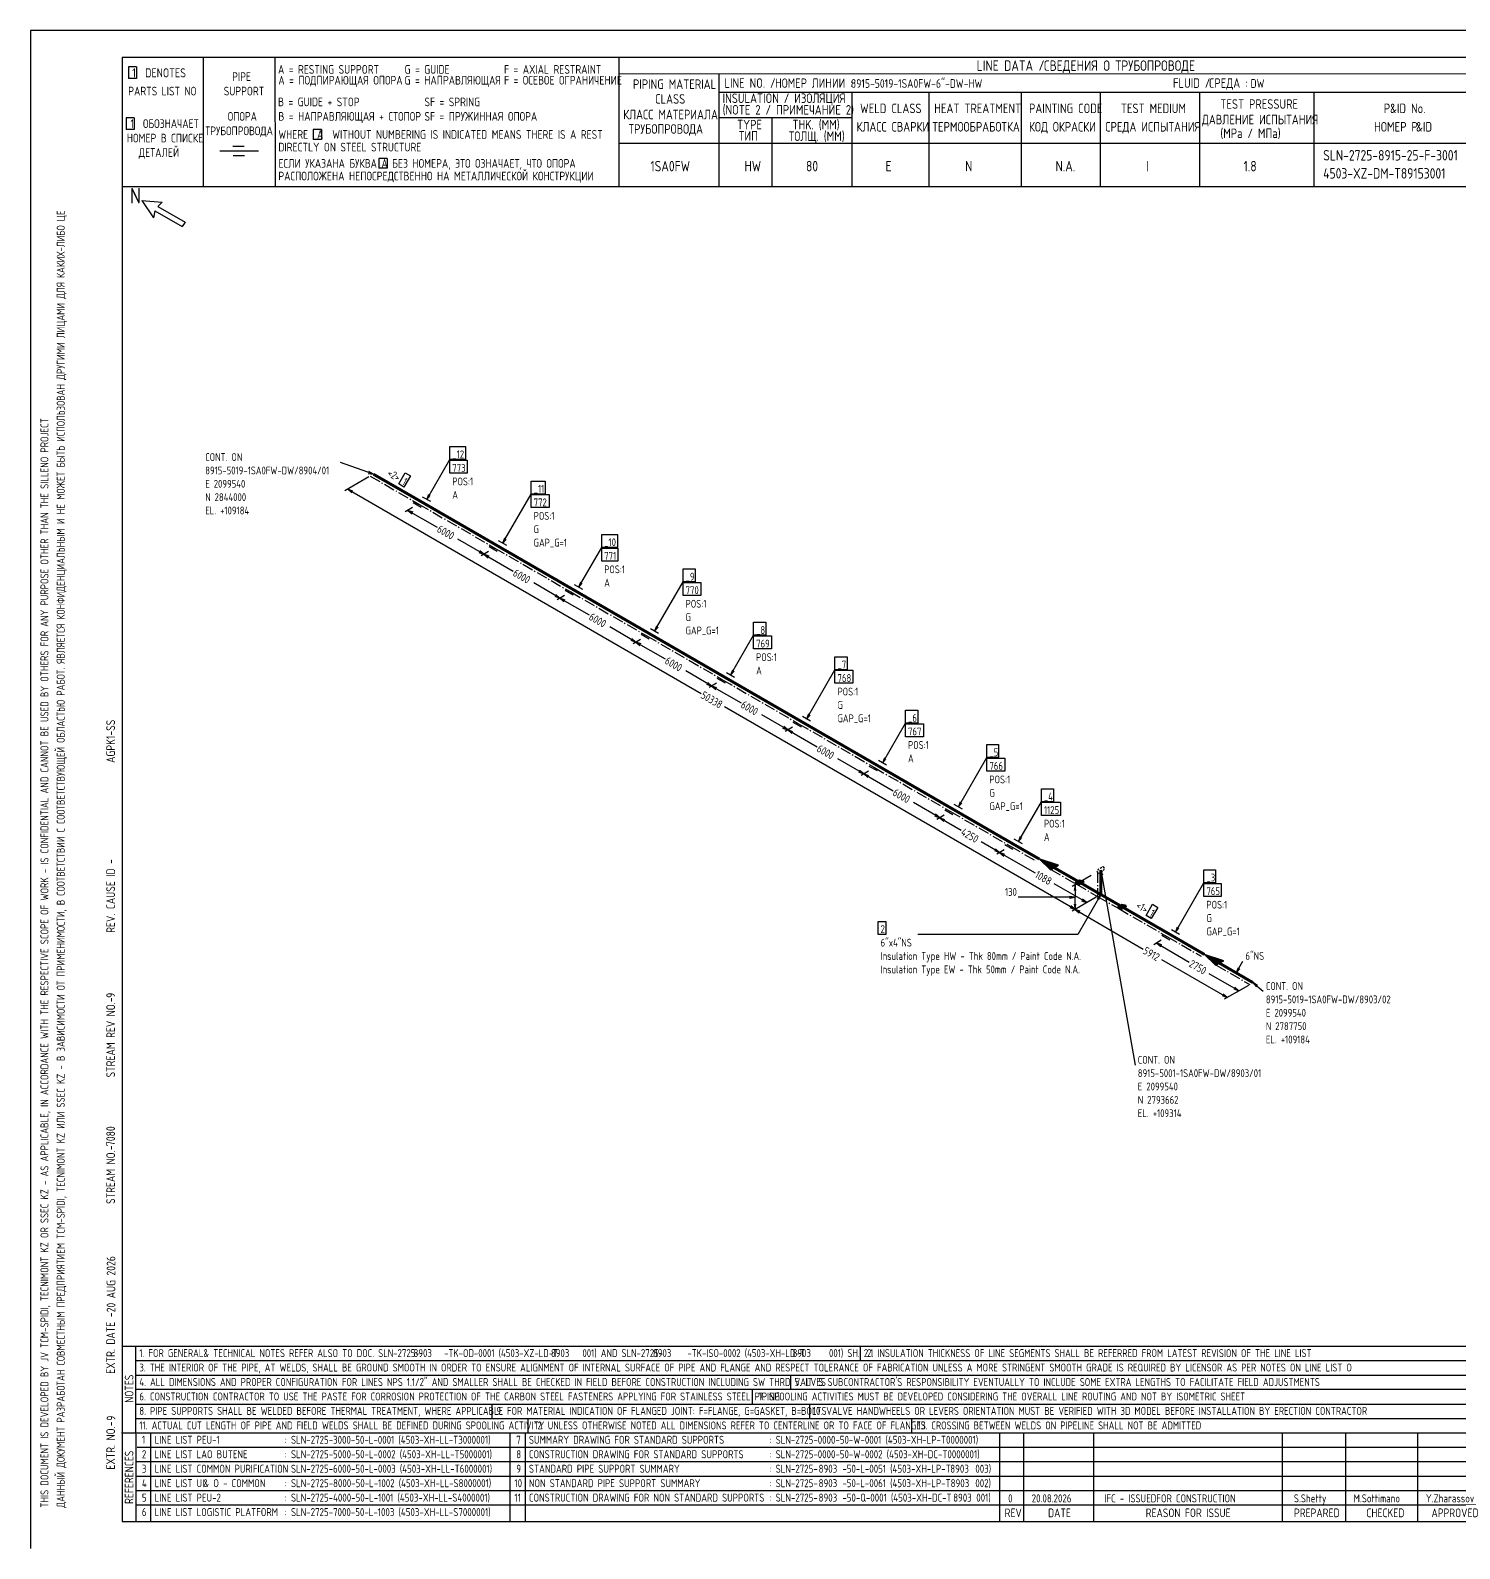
# Model space of a CAD drawing. Extents: x -1005 to 594, y -998 to 420.
# Drawn here: x 0 to 395.2, y 0 to 420 of the extents above; entities that cross this region are included whole.
import ezdxf

# ---------------------------------------------------------------- set-up
doc = ezdxf.new("R2010")
doc.units = 0
doc.linetypes.add('GT100', pattern=[0.8, 0.533333, -0.266667])
doc.linetypes.add('GT111', pattern=[4.5, 3, -0.6, 0.3, -0.6])
doc.styles.add('TTFN17', font='GOST type A')

msp = doc.modelspace()

# ---------------------------------------------------------------- linework, layer by layer
at = {"layer": 'GT_1', "flags": 128}
for points in [[(0, 420), (0, 0)], [(594, 420), (0, 420)], [(589.1, 412.5), (25.4, 412.5)], [(25.4, 412.5), (25.4, 7.5)], [(47.8, 412.5), (47.8, 376.7)], [(67.6, 412.5), (67.7, 376.7)], [(162.7, 412.5), (162.7, 376.7)], [(29.3, 409.9), (27.1, 409.9)], [(27.1, 409.9), (27.1, 406.7)], [(29.3, 409.9), (29.3, 406.7)], [(589.1, 408), (162.7, 407.9)], [(190.3, 407.8), (190.3, 376.7)], [(29.3, 406.7), (27.1, 406.7)], [(190.3, 402.9), (402.7, 402.9)], [(227.1, 402.9), (227.1, 376.7)], [(248.4, 402.9), (248.4, 376.8)], [(273.9, 402.9), (273.9, 376.7)], [(295.8, 402.9), (295.8, 376.7)], [(323.2, 402.9), (323.2, 376.7)], [(354.8, 402.9), (354.8, 376.8)], [(28.7, 395.8), (26.5, 395.8)], [(26.5, 395.8), (26.5, 392.6)], [(28.7, 395.8), (28.7, 392.6)], [(227.1, 395.8), (190.3, 395.8)], [(205, 395.8), (205, 376.7)], [(28.7, 392.6), (26.5, 392.6)], [(80.5, 392.6), (78.2, 392.6)], [(78.2, 392.6), (78.2, 389.8)], [(80.5, 392.6), (80.5, 389.8)], [(63.1, 386.6), (52.4, 386.6)], [(59.1, 387.9), (56, 387.9)], [(80.5, 389.8), (78.2, 389.8)], [(230.2, 388.7), (162.7, 388.7)], [(402.7, 388.7), (226.9, 388.7)], [(59.2, 385.3), (56.1, 385.3)], [(98.6, 384.6), (96.3, 384.6)], [(96.3, 384.6), (96.3, 381.9)], [(98.6, 384.6), (98.6, 381.9)], [(98.6, 381.9), (96.3, 381.9)], [(402.7, 376.7), (25.4, 376.7)], [(30.8, 372.9), (34, 368.1)], [(30.8, 372.9), (36.4, 372.5)], [(34.4, 370.1), (34, 368.1)], [(34.4, 370.1), (42, 365.7)], [(36.4, 372.5), (35.2, 371.3)], [(35.2, 371.3), (42.8, 366.9)], [(42.8, 366.9), (42, 365.7)], [(115.95, 304.85), (120.3, 304.85), (120.3, 301.25), (115.95, 301.25), (115.95, 304.85)], [(94.875, 297.2), (85.725, 300.5)], [(109.575, 290.225), (115.95, 301.25)], [(115.95, 301.1), (120.75, 301.1), (120.75, 297.5), (115.95, 297.5), (115.95, 301.1)], [(93.6, 296.45), (86.925, 292.625)], [(93.375, 297.425), (94.875, 297.2), (93.6, 297.95)], [(103.575, 297.575), (105.075, 296.75), (103.275, 293.675), (101.85, 294.575), (103.575, 297.575)], [(138.45, 295.325), (142.35, 295.325), (142.35, 291.725), (138.45, 291.725), (138.45, 295.325)], [(89.175, 292.55), (87.75, 293.075), (88.875, 292.1)], [(87.75, 293.075), (185.475, 236.6)], [(110.7, 289.625), (108.45, 290.9)], [(110.1, 291.65), (109.575, 290.225), (110.55, 291.35)], [(130.575, 278.075), (138.45, 291.725)], [(138.45, 291.575), (143.4, 291.575), (143.4, 287.975), (138.45, 287.975), (138.45, 291.575)], [(105.675, 287.975), (103.65, 286.775)], [(105.825, 286.7), (104.4, 287.225), (105.525, 286.25)], [(104.4, 287.225), (112.5, 282.575)], [(105.825, 289.4), (108.075, 288.125)], [(125.4, 275.075), (118.2, 279.275)], [(126.825, 277.25), (129.075, 275.975)], [(131.7, 277.475), (129.45, 278.75)], [(131.1, 279.5), (130.575, 278.075), (131.55, 279.2)], [(157.95, 280.55), (162.3, 280.55), (162.3, 276.95), (157.95, 276.95), (157.95, 280.55)], [(123.975, 275.6), (125.4, 275.075), (124.275, 276.05)], [(126.675, 275.825), (124.65, 274.625)], [(126.675, 275.825), (124.65, 274.625)], [(126.825, 274.55), (125.4, 275.075), (126.525, 274.1)], [(125.4, 275.075), (133.5, 270.425)], [(151.575, 265.925), (157.95, 276.95)], [(157.95, 276.8), (162.45, 276.8), (162.45, 273.2), (157.95, 273.2), (157.95, 276.8)], [(180.45, 271.025), (183.825, 271.025), (183.825, 267.425), (180.45, 267.425), (180.45, 271.025)], [(146.4, 262.925), (139.2, 267.125)], [(147.825, 265.1), (150.075, 263.825)], [(152.7, 265.325), (150.45, 266.6)], [(152.1, 267.35), (151.575, 265.925), (152.55, 267.05)], [(172.575, 253.775), (180.45, 267.425)], [(180.45, 267.275), (185.4, 267.275), (185.4, 263.675), (180.45, 263.675), (180.45, 267.275)], [(144.975, 263.45), (146.4, 262.925), (145.275, 263.9)], [(147.675, 263.675), (145.65, 262.475)], [(147.675, 263.675), (145.65, 262.475)], [(147.825, 262.4), (146.4, 262.925), (147.525, 261.95)], [(146.4, 262.925), (154.5, 258.275)], [(199.95, 256.25), (203.325, 256.25), (203.325, 252.65), (199.95, 252.65), (199.95, 256.25)], [(167.4, 250.775), (160.2, 254.975)], [(168.825, 252.95), (171.075, 251.675)], [(173.7, 253.175), (171.45, 254.45)], [(173.1, 255.2), (172.575, 253.775), (173.55, 254.9)], [(193.575, 241.625), (199.95, 252.65)], [(199.95, 252.5), (204.9, 252.5), (204.9, 248.9), (199.95, 248.9), (199.95, 252.5)], [(165.975, 251.3), (167.4, 250.775), (166.275, 251.75)], [(168.675, 251.525), (166.65, 250.325)], [(168.675, 251.525), (166.65, 250.325)], [(168.825, 250.25), (167.4, 250.775), (168.525, 249.8)], [(167.4, 250.775), (175.5, 246.125)], [(222.45, 246.725), (225.825, 246.725), (225.825, 243.125), (222.45, 243.125), (222.45, 246.725)], [(188.4, 238.625), (181.2, 242.825)], [(186.975, 239.15), (188.4, 238.625), (187.275, 239.6)], [(189.825, 240.8), (192.075, 239.525)], [(194.7, 241.025), (192.45, 242.3)], [(194.1, 243.05), (193.575, 241.625), (194.55, 242.75)], [(214.575, 229.475), (222.45, 243.125)], [(222.45, 242.975), (227.4, 242.975), (227.4, 239.375), (222.45, 239.375), (222.45, 242.975)], [(189.675, 239.375), (187.65, 238.175)], [(189.675, 239.375), (187.65, 238.175)], [(189.825, 238.1), (188.4, 238.625), (189.525, 237.65)], [(188.4, 238.625), (196.5, 233.975)], [(288.825, 176.825), (191.925, 232.85)], [(241.95, 231.95), (245.325, 231.95), (245.325, 228.35), (241.95, 228.35), (241.95, 231.95)], [(209.4, 226.475), (202.2, 230.675)], [(207.975, 227), (209.4, 226.475), (208.275, 227.45)], [(210.675, 227.225), (208.65, 226.025)], [(210.675, 227.225), (208.65, 226.025)], [(210.825, 228.65), (213.075, 227.375)], [(215.7, 228.875), (213.45, 230.15)], [(215.1, 230.9), (214.575, 229.475), (215.55, 230.6)], [(235.575, 217.325), (241.95, 228.35)], [(241.95, 228.2), (246.9, 228.2), (246.9, 224.6), (241.95, 224.6), (241.95, 228.2)], [(210.825, 225.95), (209.4, 226.475), (210.525, 225.5)], [(209.4, 226.475), (217.5, 221.825)], [(230.4, 214.325), (223.2, 218.525)], [(236.1, 218.75), (235.575, 217.325), (236.55, 218.45)], [(256.575, 205.175), (264.45, 218.825)], [(264.45, 222.425), (267.675, 222.425), (267.675, 218.825), (264.45, 218.825), (264.45, 222.425)], [(264.45, 218.675), (269.4, 218.675), (269.4, 215.075), (264.45, 215.075), (264.45, 218.675)], [(228.975, 214.85), (230.4, 214.325), (229.275, 215.3)], [(231.675, 215.075), (229.65, 213.875)], [(231.675, 215.075), (229.65, 213.875)], [(231.825, 213.8), (230.4, 214.325), (231.525, 213.35)], [(230.4, 214.325), (238.5, 209.675)], [(231.825, 216.5), (234.075, 215.225)], [(236.7, 216.725), (234.45, 218)], [(279.525, 210.2), (282.9, 210.2), (282.9, 206.6), (279.525, 206.6), (279.525, 210.2)], [(251.4, 202.175), (244.2, 206.375)], [(257.7, 204.575), (255.45, 205.85)], [(257.1, 206.6), (256.575, 205.175), (257.55, 206.3)], [(273.15, 195.575), (279.525, 206.6)], [(279.525, 206.45), (284.775, 206.45), (284.775, 202.85), (279.525, 202.85), (279.525, 206.45)], [(249.975, 202.7), (251.4, 202.175), (250.275, 203.15)], [(252.675, 202.925), (250.65, 201.725)], [(252.675, 202.925), (250.65, 201.725)], [(252.825, 201.65), (251.4, 202.175), (252.525, 201.2)], [(251.4, 202.175), (257.325, 198.725)], [(252.825, 204.35), (255.075, 203.075)], [(267.975, 192.575), (262.875, 195.5)], [(266.55, 193.1), (267.975, 192.575), (266.85, 193.55)], [(269.25, 193.325), (267.225, 192.125)], [(269.25, 193.325), (267.225, 192.125)], [(269.4, 194.75), (271.65, 193.475)], [(274.275, 194.975), (272.025, 196.25)], [(273.675, 197), (273.15, 195.575), (274.125, 196.7)], [(269.4, 192.05), (267.975, 192.575), (269.1, 191.6)], [(267.975, 192.575), (277.8, 186.95)], [(283.05, 188.375), (284.25, 189.05), (278.925, 190.775), (282, 187.775), (284.1, 188.975), (279.3, 190.55), (282.075, 187.85), (283.95, 188.9), (279.75, 190.325), (282.225, 187.925), (283.8, 188.825), (280.125, 190.025), (282.375, 188), (283.65, 188.675), (280.5, 189.875), (282.525, 188.075), (283.5, 188.6), (280.95, 189.575), (282.675, 188.15), (283.35, 188.525), (281.25, 189.425), (282.825, 188.225), (283.2, 188.45), (281.7, 189.125), (282.975, 188.3), (283.05, 188.375), (278.925, 190.775)], [(293.325, 186.2), (288, 183.125)], [(290.1, 185), (291.075, 184.85), (291.225, 184.325), (290.1, 183.65), (289.125, 183.8), (288.975, 184.325), (290.1, 185)], [(289.767, 184.8), (291.089, 184.8)], [(296.475, 186.275), (295.95, 187.7), (295.95, 186.2)], [(295.95, 187.7), (305.475, 133.775)], [(324.45, 187.775), (327.675, 187.775), (327.675, 184.175), (324.45, 184.175), (324.45, 187.775)], [(295.95, 180.95), (289.575, 169.925), (245.4, 169.925)], [(292.05, 178.7), (283.05, 183.875)], [(289.05, 182.075), (288.825, 183.575), (288.6, 182.075)], [(288.825, 183.575), (288.825, 180.2)], [(289.011, 184.2), (291.017, 184.2)], [(289.068, 184), (290.683, 184)], [(289.1, 184.4), (291.204, 184.4)], [(289.125, 183.8), (290.35, 183.8)], [(289.433, 184.6), (291.146, 184.6)], [(295.425, 179.525), (295.95, 180.95), (294.975, 179.825)], [(316.575, 170.525), (324.45, 184.175)], [(324.45, 184.025), (329.25, 184.025), (329.25, 180.425), (324.45, 180.425), (324.45, 184.025)], [(288.825, 180.2), (273.075, 180.2)], [(287.325, 179.975), (288.825, 180.2), (287.325, 180.425)], [(287.4, 177.35), (288.825, 176.825), (287.7, 177.8)], [(294.675, 180.2), (288, 176.375)], [(294.675, 180.2), (288, 176.375)], [(294.675, 180.2), (288, 176.375)], [(288.6, 178.325), (288.825, 176.825), (289.05, 178.325)], [(288.825, 176.825), (288.825, 180.2)], [(290.25, 176.3), (288.825, 176.825), (289.95, 175.85)], [(288.825, 176.825), (307.65, 165.875)], [(290.625, 179.225), (292.05, 178.7), (290.925, 179.675)], [(294.675, 180.2), (291.3, 178.25)], [(301.8, 178.25), (302.775, 178.1), (302.925, 177.575), (301.8, 176.9), (300.825, 177.05), (300.675, 177.575), (301.8, 178.25)], [(300.717, 177.6), (302.918, 177.6)], [(300.725, 177.4), (302.633, 177.4)], [(300.782, 177.2), (302.3, 177.2)], [(301.05, 177.8), (302.861, 177.8)], [(301.15, 177), (301.967, 177)], [(301.383, 178), (302.804, 178)], [(310.2, 178.25), (311.7, 177.35), (309.9, 174.35), (308.475, 175.175), (310.2, 178.25)], [(234.375, 173.525), (236.55, 173.525), (236.55, 169.925), (234.375, 169.925), (234.375, 173.525)], [(312.675, 168.275), (310.65, 167.075)], [(312.825, 169.7), (315.075, 168.425)], [(317.7, 169.925), (315.45, 171.2)], [(317.1, 171.95), (316.575, 170.525), (317.55, 171.65)], [(312.825, 167), (311.4, 167.525), (312.525, 166.55)], [(311.4, 167.525), (320.4, 162.275)], [(328.725, 161.975), (329.925, 162.65), (324.6, 164.375), (327.675, 161.375), (329.775, 162.575), (324.975, 164.15), (327.75, 161.45), (329.625, 162.5), (325.425, 163.925), (327.9, 161.525), (329.475, 162.425), (325.8, 163.625), (328.05, 161.6), (329.325, 162.275), (326.175, 163.475), (328.2, 161.675), (329.175, 162.2), (326.625, 163.175), (328.35, 161.75), (329.025, 162.125), (326.925, 163.025), (328.5, 161.825), (328.875, 162.05), (327.375, 162.725), (328.65, 161.9), (328.725, 161.975), (324.6, 164.375)], [(330.9, 152.45), (312.825, 162.875)], [(333.375, 159.275), (335.25, 162.5)], [(333.9, 160.7), (333.375, 159.275), (334.35, 160.4)], [(334.125, 154.325), (325.95, 159.05)], [(336.75, 155.825), (330.075, 152)], [(336.75, 155.825), (333.375, 153.875)], [(339.3, 155.825), (338.025, 156.575), (339, 155.45)], [(338.025, 156.575), (340.875, 154.175)], [(329.475, 152.975), (330.9, 152.45), (329.775, 153.425)], [(332.7, 154.85), (334.125, 154.325), (333, 155.3)], [(25.3, 56), (402.7, 56)], [(29.1, 56), (29.2, 7.5)], [(229.4, 56), (229.4, 52)], [(29.1, 52), (402.7, 52)], [(29.1, 48), (402.7, 48)], [(210.2, 48), (210.2, 44)], [(402.7, 44), (29.1, 44)], [(199.6, 44), (199.6, 40)], [(29.2, 40), (402.7, 40)], [(127.6, 40), (127.6, 36)], [(215.4, 40), (215.4, 36)], [(29.1, 36), (402.7, 36)], [(137.5, 36), (137.5, 32)], [(243.6, 36), (243.6, 32)], [(25.2, 32), (402.7, 32)], [(33.2, 32), (33.2, 7.6)], [(132.6, 32), (132.6, 7.6)], [(136.8, 32), (136.8, 7.6)], [(267.9, 32), (267.9, 7.5)], [(274.6, 32), (274.6, 7.5)], [(293.9, 32), (293.9, 7.5)], [(346.1, 32), (346.1, 7.5)], [(363.6, 32), (363.6, 7.5)], [(383.5, 32), (383.5, 7.5)], [(402.7, 28), (29.5, 28)], [(402.7, 24), (29.1, 24)], [(402.7, 20), (29.1, 20)], [(402.7, 16), (29.1, 16)], [(402.7, 12), (29.2, 12)], [(25.4, 7.5), (589.1, 7.5)], [(0, 0), (0, 0)]]:
    msp.add_lwpolyline(points, dxfattribs=at)
at = {"layer": 'GT_1', "linetype": 'GT111', "flags": 128}
for points in [[(93.975, 296.675), (107.4, 288.95)], [(107.4, 288.95), (128.4, 276.8)], [(128.4, 276.8), (149.4, 264.65)], [(149.4, 264.65), (170.4, 252.5)], [(170.4, 252.5), (191.4, 240.35)], [(191.4, 240.35), (212.4, 228.2)], [(212.4, 228.2), (233.4, 216.05)], [(233.4, 216.05), (254.4, 203.9)], [(254.4, 203.9), (270.975, 194.3)], [(270.975, 194.3), (278.025, 190.25)], [(282.15, 187.85), (289.2, 183.8)], [(295.05, 187.175), (295.05, 180.425)], [(289.2, 183.8), (295.05, 180.425)], [(295.05, 180.425), (300.9, 177.05)], [(300.9, 177.05), (314.4, 169.25)], [(314.4, 169.25), (323.7, 163.85)], [(327.825, 161.45), (337.125, 156.05)]]:
    msp.add_lwpolyline(points, dxfattribs=at)
at = {"layer": 'GT_1', "const_width": 0.8, "flags": 128}
for points in [[(108.3, 289.475), (94.875, 297.2)], [(129.3, 277.325), (108.3, 289.475)], [(150.3, 265.175), (129.3, 277.325)], [(171.3, 253.025), (150.3, 265.175)], [(192.3, 240.875), (171.3, 253.025)], [(213.3, 228.725), (192.3, 240.875)], [(234.3, 216.575), (213.3, 228.725)], [(255.3, 204.425), (234.3, 216.575)], [(271.875, 194.825), (255.3, 204.425)], [(278.925, 190.775), (271.875, 194.825)], [(290.1, 184.325), (283.05, 188.375)], [(295.95, 180.95), (295.95, 187.7)], [(295.95, 180.95), (290.1, 184.325)], [(301.8, 177.575), (295.95, 180.95)], [(315.3, 169.775), (301.8, 177.575)], [(324.6, 164.375), (315.3, 169.775)], [(338.025, 156.575), (328.725, 161.975)]]:
    msp.add_lwpolyline(points, dxfattribs=at)
at = {"layer": 'GT_1', "linetype": 'GT100', "flags": 128}
msp.add_lwpolyline([(296.55, 188.675), (296.925, 188.225), (296.55, 187.4), (295.35, 186.725), (294.975, 187.175), (295.35, 188), (296.55, 188.675)], dxfattribs=at)

# ---------------------------------------------------------------- texts
at = {"layer": 'GT_1', "style": 'TTFN17'}
for s, height, p in [('LINE DATA /', 2.8875, (261.633, 408.8)), ('СВЕДЕНИЯ О ТРУБОПРОВОДЕ', 2.8875, (280.233, 408.8)), (' 1  DENOTES', 2.5025, (26.875, 407)), (' PIPE', 2.4062, (54.561, 406)), ('A = RESTING SUPPORT', 2.40625, (68.461, 408)), ('A = ПОДПИРАЮЩАЯ ОПОРА', 2.40625, (68.561, 405)), ('G = GUIDE', 2.4062, (103.461, 408)), ('G = НАПРАВЛЯЮЩАЯ', 2.40625, (103.461, 405)), ('F = AXIAL RESTRAINT', 2.40625, (130.961, 408)), ('F = ОСЕВОЕ ОГРАНИЧЕНИЕ', 2.40625, (130.961, 405)), ('PARTS LIST NO', 2.40625, (27.061, 402)), ('SUPPORT', 2.4062, (53.461, 402)), ('PIPING MATERIAL', 2.64687, (166.597, 403.8)), ('LINE NO. /', 2.6469, (191.897, 404.1)), ('НОМЕР ЛИНИИ :', 2.59875, (205.89, 404.1)), ('8915-5019-1SA0FW-6"-DW-HW', 2.40625, (226.861, 404.1)), ('FLUID /', 2.6469, (315.897, 404.1)), ('СРЕДА :', 2.6469, (325.897, 404.1)), ('DW', 2.4062, (337.361, 404.1)), ('B = GUIDE + STOP', 2.40625, (68.461, 399)), ('SF = SPRING', 2.40625, (108.961, 399)), ('CLASS', 2.6469, (172.697, 399.7)), ('(NOTE 2 / ПРИМЕЧАНИЕ 2)', 2.64687, (191.397, 396.7)), ('INSULATION / ИЗОЛЯЦИЯ', 2.64687, (191.397, 399.9)), ('WELD CLASS', 2.6469, (229.397, 397.1)), ('HEAT TREATMENT', 2.64687, (249.897, 397.1)), ('PAINTING CODE', 2.64687, (276.097, 397.1)), ('TEST MEDIUM', 2.64687, (301.497, 397.1)), ('TEST PRESSURE', 2.64687, (328.997, 398.3)), ('P', 2.647, (374.197, 397.1)), ('&ID No.', 2.6469, (375.908, 397.1)), (' 1  ОБОЗНАЧАЕТ', 2.40625, (26.461, 393)), ('ОПОРА', 2.4062, (54.561, 395)), ('B = НАПРАВЛЯЮЩАЯ + СТОПОР', 2.40625, (68.561, 395)), ('SF = ПРУЖИННАЯ ОПОРА', 2.40625, (108.961, 395)), ('КЛАСС МАТЕРИАЛА', 2.64687, (163.897, 395.4)), ('TYPE', 2.6469, (195.397, 392.6)), ('THK. (MM)', 2.6469, (210.697, 392.6)), ('ДАВЛЕНИЕ ИСПЫТАНИЯ', 2.64687, (323.897, 394)), ('НОМЕР В СПИСКЕ', 2.40625, (26.661, 389)), ('ТРУБОПРОВОДА', 2.40625, (48.361, 391)), ('WHERE  A  WITHOUT NUMBERING IS INDICATED MEANS THERE IS A REST', 2.40625, (68.561, 390)), ('ТРУБОПРОВОДА', 2.64687, (165.397, 391.4)), ('ТИП', 2.6469, (195.897, 389.5)), ('ТОЛЩ. (ММ)', 2.6469, (209.697, 389.4)), ('КЛАСС СВАРКИ', 2.64687, (228.397, 392)), ('ТЕРМООБРАБОТКА', 2.64687, (249.397, 392)), ('КОД ОКРАСКИ', 2.64687, (276.097, 392)), ('СРЕДА ИСПЫТАНИЯ', 2.64687, (297.197, 392)), ('(MPa / МПа)', 2.64687, (328.997, 390.2)), ('НОМЕР P', 2.6469, (371.497, 392)), ('&ID', 2.6469, (383.097, 392)), ('ДЕТАЛЕЙ', 2.4062, (29.961, 385)), ('DIRECTLY ON STEEL STRUCTURE', 2.40625, (68.561, 386.5)), ('SLN-2725-8915-25-F-3001', 2.8875, (357.433, 384)), ('ЕСЛИ УКАЗАНА БУКВА A БЕЗ НОМЕРА, ЭТО ОЗНАЧАЕТ, ЧТО ОПОРА', 2.40625, (68.561, 382)), ('1SA0FW', 2.8875, (171.433, 381)), ('HW', 2.8875, (197.433, 381)), ('80', 2.8875, (214.433, 381)), ('E', 2.888, (236.433, 381)), ('N', 2.888, (258.433, 381)), ('N.A.', 2.8875, (283.433, 381)), ('I', 2.888, (308.433, 381)), ('1.8', 2.8875, (335.433, 381)), ('РАСПОЛОЖЕНА НЕПОСРЕДСТВЕННО НА МЕТАЛЛИЧЕСКОЙ КОНСТРУКЦИИ', 2.40625, (68.561, 378.5)), ('4503-XZ-DM-T89153001', 2.8875, (357.433, 379)), ('N', 4.331, (27.55, 372.1)), ('CONT. ON', 2.1656, (48.328, 300.875)), ('_12', 2.1656, (116.65, 301.625)), ('8915-5019-1SA0FW-DW/8904/01', 2.16562, (48.328, 297.178)), ('773', 2.1656, (116.65, 297.875)), ('E 2099540', 2.1656, (48.328, 293.48)), ('POS:1', 2.1656, (116.65, 294.125)), ('_11', 2.1656, (139.15, 292.1)), ('N 2844000', 2.1656, (48.328, 289.783)), ('A', 2.166, (116.65, 290.428)), ('772', 2.1656, (139.15, 288.35)), ('EL. +109184', 2.16562, (48.328, 286.085)), ('POS:1', 2.1656, (139.15, 284.6)), ('G', 2.166, (139.15, 280.903)), ('GAP_G=1', 2.1656, (139.15, 277.205)), ('_10', 2.1656, (158.65, 277.325)), ('771', 2.1656, (158.65, 273.575)), ('POS:1', 2.1656, (158.65, 269.825)), ('_9', 2.1656, (181.15, 267.8)), ('A', 2.166, (158.65, 266.128)), ('770', 2.1656, (181.15, 264.05)), ('POS:1', 2.1656, (181.15, 260.3)), ('G', 2.166, (181.15, 256.603)), ('GAP_G=1', 2.1656, (181.15, 252.905)), ('_8', 2.1656, (200.65, 253.025)), ('769', 2.1656, (200.65, 249.275)), ('A', 2.166, (200.65, 241.828)), ('POS:1', 2.1656, (200.65, 245.525)), ('_7', 2.1656, (223.15, 243.5)), ('768', 2.1656, (223.15, 239.75)), ('POS:1', 2.1656, (223.15, 236)), ('G', 2.166, (223.15, 232.303)), ('GAP_G=1', 2.1656, (223.15, 228.605)), ('_6', 2.1656, (242.65, 228.725)), ('767', 2.1656, (242.65, 224.975)), ('POS:1', 2.1656, (242.65, 221.225)), ('A', 2.166, (242.65, 217.528)), ('_5', 2.1656, (265.15, 219.2)), ('766', 2.1656, (265.15, 215.45)), ('POS:1', 2.1656, (265.15, 211.7)), ('G', 2.166, (265.15, 208.003)), ('GAP_G=1', 2.1656, (265.15, 204.305)), ('_4', 2.1656, (280.225, 206.975)), ('1125', 2.1656, (280.225, 203.225)), ('POS:1', 2.1656, (280.225, 199.475)), ('A', 2.166, (280.225, 195.778)), ('_3', 2.1656, (325.15, 184.55)), ('130', 2.1656, (269.446, 180.575)), ('765', 2.1656, (325.15, 180.8)), ('POS:1', 2.1656, (325.15, 177.05)), ('2', 2.166, (235.057, 170.3)), ('G', 2.166, (325.15, 173.353)), ('6"x4"NS', 2.1656, (235.057, 166.55)), ('GAP_G=1', 2.1656, (325.15, 169.655)), ('Insulation Type HW - Thk 80mm / Paint Code N.A.', 2.16562, (235.057, 162.853)), ('6"NS', 2.1656, (335.95, 162.875)), ('Insulation Type EW - Thk 50mm / Paint Code N.A.', 2.16562, (235.057, 159.155)), ('CONT. ON', 2.1656, (341.575, 154.55)), ('8915-5019-1SA0FW-DW/8903/02', 2.16562, (341.575, 150.853)), ('E 2099540', 2.1656, (341.575, 147.155)), ('N 2787750', 2.1656, (341.575, 143.458)), ('EL. +109184', 2.16562, (341.575, 139.76)), ('CONT. ON', 2.1656, (306.175, 134.15)), ('8915-5001-1SA0FW-DW/8903/01', 2.16562, (306.175, 130.453)), ('E 2099540', 2.1656, (306.175, 126.755)), ('N 2793662', 2.1656, (306.175, 123.058)), ('EL. +109314', 2.16562, (306.175, 119.36)), ('1. FOR GENERAL', 2.18487, (30.128, 53)), ('& TECHNICAL NOTES REFER ALSO TO DOC. SLN-2725-      -TK-OD-0001 (4503-XZ-LD-T      001) AND SLN-2725-      -TK-ISO-0002 (4503-XH-LD-T      001) SH. 2.1', 2.18487, (47.868, 53)), ('8903', 2.1849, (105.928, 53)), ('8903', 2.1849, (143.928, 53)), ('8903', 2.1849, (172.128, 53)), ('8903', 2.1849, (210.728, 53)), ('2. INSULATION THICKNESS OF LINE SEGMENTS SHALL BE REFERRED FROM LATEST REVISION OF THE LINE LIST', 2.18487, (231.328, 53)), ('3. THE INTERIOR OF THE PIPE, AT WELDS, SHALL BE GROUND SMOOTH IN ORDER TO ENSURE ALIGNMENT OF INTERNAL SURFACE OF PIPE AND FLANGE AND RESPECT TOLERANCE OF FABRICATION UNLESS A MORE STRINGENT SMOOTH GRADE IS REQUIRED BY LICENSOR AS PER NOTES ON LINE LIST O', 2.18487, (30.128, 49)), ('4. ALL DIMENSIONS AND PROPER CONFIGURATION FOR LINES NPS 1.1/2" AND SMALLER SHALL BE CHECKED IN FIELD BEFORE CONSTRUCTION INCLUDING SW THRD VALVES', 2.18487, (30.128, 45)), ("5. IT IS SUBCONTRACTOR'S RESPONSIBILITY EVENTUALLY TO INCLUDE SOME EXTRA LENGTHS TO FACILITATE FIELD ADJUSTMENTS", 2.18487, (211.328, 45)), ('6. CONSTRUCTION CONTRACTOR TO USE THE PASTE FOR CORROSION PROTECTION OF THE CARBON STEEL FASTENERS APPLYING FOR STAINLESS STEEL PIPING', 2.18487, (30.128, 41)), ('7. SPOOLING ACTIVITIES MUST BE DEVELOPED CONSIDERING THE OVERALL LINE ROUTING AND NOT BY ISOMETRIC SHEET', 2.18487, (201.328, 41)), ('8. PIPE SUPPORTS SHALL BE WELDED BEFORE THERMAL TREATMENT, WHERE APPLICABLE', 2.18487, (30.128, 37)), ('9. FOR MATERIAL INDICATION OF FLANGED JOINT: F=FLANGE, G=GASKET, B=BOLTS', 2.18487, (128.828, 37)), ('10. VALVE HANDWHEELS OR LEVERS ORIENTATION MUST BE VERIFIED WITH 3D MODEL BEFORE INSTALLATION BY ERECTION CONTRACTOR', 2.18487, (216.328, 37)), ('11. ACTUAL CUT LENGTH OF PIPE AND FIELD WELDS SHALL BE DEFINED DURING SPOOLING ACTIVITY', 2.18487, (30.128, 33)), ('12. UNLESS OTHERWISE NOTED ALL DIMENSIONS REFER TO CENTERLINE OR TO FACE OF FLANGES', 2.18487, (139.328, 33)), ('13. CROSSING BETWEEN WELDS ON PIPELINE SHALL NOT BE ADMITTED', 2.18487, (245.328, 33)), ('1', 2.214, (30.832, 29)), ('LINE LIST PEU-1', 2.21375, (34.332, 29)), (': SLN-2725-3000-50-L-0001 (4503-XH-LL-T3000001)', 2.21375, (70.332, 29)), ('7', 2.214, (134.332, 29)), ('SUMMARY DRAWING FOR STANDARD SUPPORTS', 2.21375, (137.832, 29)), (': SLN-2725-0000-50-W-0001 (4503-XH-LP-T0000001)', 2.21375, (204.332, 29)), ('2', 2.214, (30.832, 25)), ('LINE LIST LAO BUTENE', 2.21375, (34.332, 25)), (': SLN-2725-5000-50-L-0002 (4503-XH-LL-T5000001)', 2.21375, (70.332, 25)), ('8', 2.214, (134.332, 25)), ('CONSTRUCTION DRAWING FOR STANDARD SUPPORTS', 2.21375, (137.832, 25)), (': SLN-2725-0000-50-W-0002 (4503-XH-DC-T0000001)', 2.21375, (204.332, 25)), ('3', 2.214, (30.832, 21)), ('LINE LIST COMMON PURIFICATION', 2.21375, (34.332, 21)), (': SLN-2725-6000-50-L-0003 (4503-XH-LL-T6000001)', 2.21375, (70.332, 21)), ('9', 2.214, (134.332, 21)), ('STANDARD PIPE SUPPORT SUMMARY', 2.21375, (137.832, 21)), (': SLN-2725-      -50-L-0051 (4503-XH-LP-T      003)', 2.21375, (204.332, 21)), ('8903', 2.2138, (217.932, 21)), ('8903', 2.2138, (254.332, 21)), ('4', 2.214, (30.832, 17)), ('LINE LIST UI', 2.21375, (34.332, 17)), ('& O - COMMON', 2.21375, (47.849, 17)), (': SLN-2725-8000-50-L-1002 (4503-XH-LL-S8000001)', 2.21375, (70.332, 17)), ('10', 2.2138, (133.832, 17)), ('NON STANDARD PIPE SUPPORT SUMMARY', 2.21375, (137.832, 17)), (': SLN-2725-      -50-L-0061 (4503-XH-LP-T      002)', 2.21375, (204.332, 17)), ('8903', 2.2138, (217.932, 17)), ('8903', 2.2138, (254.432, 17)), ('5', 2.214, (30.832, 13)), ('LINE LIST PEU-2', 2.21375, (34.332, 13)), (': SLN-2725-4000-50-L-1001 (4503-XH-LL-S4000001)', 2.21375, (70.332, 13)), ('11', 2.2138, (133.832, 13)), ('CONSTRUCTION DRAWING FOR NON STANDARD SUPPORTS', 2.21375, (137.832, 13)), (': SLN-2725-      -50-Q-0001 (4503-XH-DC-T      001)', 2.21375, (204.332, 13)), ('8903', 2.2138, (217.932, 13)), ('8903', 2.2138, (255.132, 13)), ('0', 2.214, (270.332, 12.8)), ('20.08.2026', 2.2138, (276.832, 12.8)), ('IFC - ISSUEDFOR CONSTRUCTION', 2.21375, (296.932, 12.8)), ('S.Shetty', 2.2138, (349.332, 12.8)), ('M.Sottimano', 2.21375, (365.832, 12.8)), ('Y.Zharassov', 2.21375, (385.832, 12.8)), ('6', 2.214, (30.832, 9)), ('LINE LIST LOGISTIC PLATFORM', 2.21375, (34.332, 9)), (': SLN-2725-7000-50-L-1003 (4503-XH-LL-S7000001)', 2.21375, (70.332, 9)), ('REV', 2.4062, (269.361, 8.7)), ('DATE', 2.4062, (281.361, 8.7)), ('REASON FOR ISSUE', 2.40625, (308.361, 8.7)), ('PREPARED', 2.4062, (349.361, 8.7)), ('CHECKED', 2.4062, (369.361, 8.7)), ('APPROVED', 2.4062, (387.361, 8.7))]:
    msp.add_text(s, height=height, dxfattribs=at).set_placement(p)
for s, height, rotation, p in [('ДАННЫЙ ДОКУМЕНТ РАЗРАБОТАН СОВМЕСТНЫМ ПРЕДПРИЯТИЕМ TCM-SPIDI, TECNIMONT KZ ИЛИ SSEC KZ - В ЗАВИСИМОСТИ ОТ ПРИМЕНИМОСТИ, В СООТВЕТСТВИИ С СООТВЕТСТВУЮЩЕЙ ОБЛАСТЬЮ РАБОТ. ЯВЛЯЕТСЯ КОНФИДЕНЦИАЛЬНЫМ И НЕ МОЖЕТ БЫТЬ ИСПОЛЬЗОВАН ДРУГИМИ ЛИЦАМИ ДЛЯ КАКИХ-ЛИБО ЦЕ', 2.21375, 90, (9.5, 11.332)), ('THIS DOCUMENT IS DEVELOPED BY JV TCM-SPIDI, TECNIMONT KZ OR SSEC KZ - AS APPLICABLE, IN ACCORDANCE WITH THE RESPECTIVE SCOPE OF WORK - IS CONFIDENTIAL AND CANNOT BE USED BY OTHERS FOR ANY PURPOSE OTHER THAN THE SILLENO PROJECT', 2.21375, 90, (5, 11.332)), ('<2>', 2.1656, -30, (98.443, 296.912)), ('1', 2.166, -30, (102.621, 294.5)), ('6000', 2.1656, -30, (112.197, 281.413)), ('6000', 2.1656, -30, (133.197, 269.263)), ('6000', 2.1656, -30, (154.197, 257.113)), ('6000', 2.1656, -30, (175.197, 244.963)), ('50338', 2.1656, -30, (185.156, 235.447)), ('6000', 2.1656, -30, (196.197, 232.813)), ('AGPK1-SS', 2.4062, 90, (23.4, 217.361)), ('6000', 2.1656, -30, (217.197, 220.663)), ('6000', 2.1656, -30, (238.197, 208.513)), ('4250', 2.1656, -30, (257.051, 197.6)), ('REV. CAUSE ID -', 2.40625, 90, (23.4, 170.361)), ('1088', 2.1656, -30, (277.511, 185.784)), ('<1>', 2.1656, -30, (305.443, 177.287)), ('1', 2.166, -30, (309.218, 175.108)), ('5912', 2.1656, -30, (307.406, 164.746)), ('2750', 2.1656, -30, (320.126, 161.15)), ('STREAM REV NO.-', 2.40625, 90, (23.4, 130.361)), ('9', 2.406, 90, (23.4, 152.361)), ('7080', 2.4062, 90, (23.4, 111.361)), ('STREAM NO.-', 2.40625, 90, (23.4, 95.361)), ('20 AUG 2026', 2.40625, 90, (23.5, 65.361)), ('EXTR. DATE -', 2.40625, 90, (23.4, 48.361)), ('NOTES', 2.4062, 90, (28.5, 40.361)), ('EXTR. NO.-', 2.4062, 90, (23.4, 21.861)), ('9', 2.406, 90, (23.5, 35.361)), ('REFERENCES', 2.4062, 90, (28.5, 12.361))]:
    msp.add_text(s, height=height, rotation=rotation, dxfattribs=at).set_placement(p)

doc.saveas('drawing.dxf')
